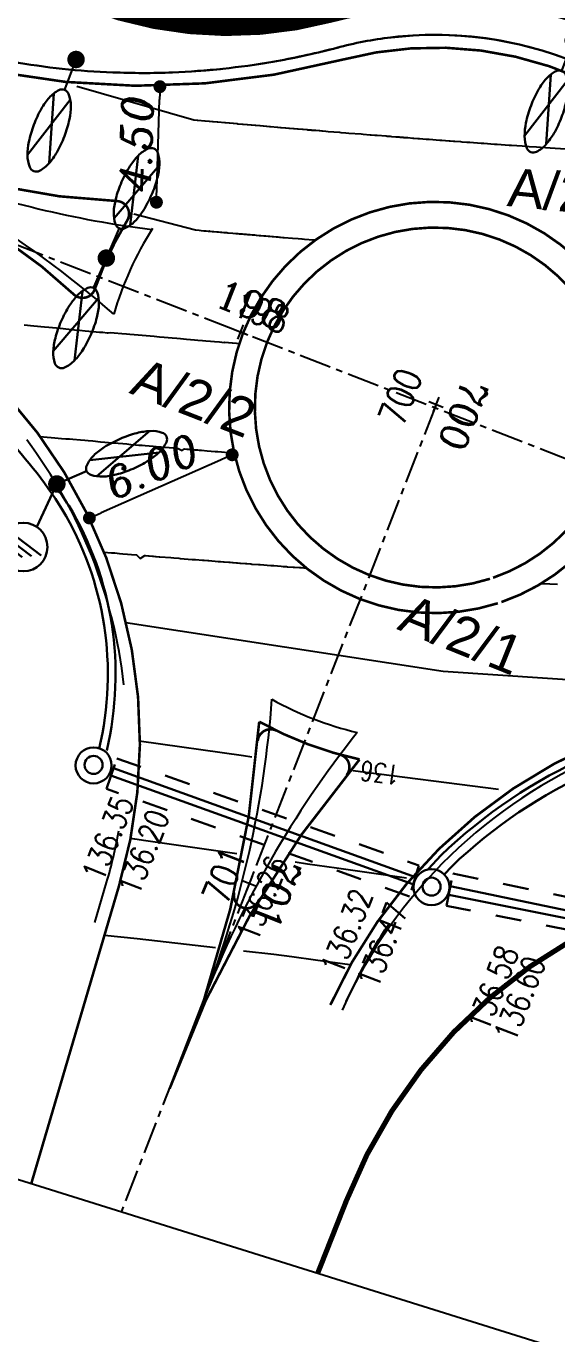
# Model space of a CAD drawing. Header units: millimetres. Extents: x 229784 to 231786, y 726884 to 727329.
# Drawn here: x 231040.7 to 231061.4, y 727050.7 to 727101.5 of the extents above; entities that cross this region are included whole.
import ezdxf
from ezdxf.enums import TextEntityAlignment as Align

# ---------------------------------------------------------------- set-up
doc = ezdxf.new("R2010")
doc.units = ezdxf.units.MM
for name, pattern in [('2480-axa-500-15.11.16$0$CENTER', [2, 1.25, -0.25, 0.25, -0.25]), ('2480-GEOMET-12.8.14$0$DASHEDX2', [1.5, 1, -0.5]), ('DESPLANW500-12.8.14$0$CENTER', [2, 1.25, -0.25, 0.25, -0.25]), ('JIS_02_1.0', [2, 1, -1])]:
    doc.linetypes.add(name, pattern=pattern)
for name, color, linetype in [('2480-axa-500-15.11.16$0$IDAN_AXIS', 7, 'Continuous'), ('2480-axa-500-15.11.16$0$IDAN_PTNUM', 7, 'Continuous'), ('2480-GEOMET-12.8.14$0$0-frame', 7, 'Continuous'), ('2480-GEOMET-12.8.14$0$1maake', 8, '2480-GEOMET-12.8.14$0$FENCELINE1'), ('2480-gova-15.11.16$0$D-CONT-PRINCIPAL', 254, 'Continuous'), ('2480-gova-15.11.16$0$D-CONT-SECONDARY', 254, 'Continuous'), ('2480-gova-15.11.16$0$SEC-ELEV', 254, 'Continuous'), ('2480-gova-15.11.16$0$SEC-NAME', 8, 'Continuous'), ('2480-PLAN-12.8.14$0$plan_makif1 v1$0$pcell', 8, 'Continuous'), ('DESPLANW500-12.8.14$0$IDAN_AXIS', 8, 'DESPLANW500-12.8.14$0$CENTER'), ('M1200', 2, 'Continuous')]:
    doc.layers.add(name, color=color, linetype=linetype)
for name, color, linetype, true_color in [('2480-axa-500-15.11.16$0$IDAN_POINTS', 7, 'Continuous', 0xa8a8a8), ('2480-axa-500-15.11.16$0$IDAN_PTELEV', 7, 'Continuous', 0xa8a8a8), ('2480-DIKUR-9.1.17$0$YKIR', 7, 'Continuous', 0x878787), ('2480-GEOMET-12.8.14$0$ZEVA', 7, 'Continuous', 0x919191), ('2480B-TABA_500-9.1.17$0$pcell', 7, 'Continuous', 0x527dff)]:
    doc.layers.add(name, color=color, linetype=linetype, true_color=true_color)
for name, color, linetype, lineweight in [('2480-GEOMET-12.8.14$0$EVENSOFA_15', 13, 'Continuous', 30), ('2480-GEOMET-12.8.14$0$Midraha', 13, 'Continuous', 30), ('2480-GEOMET-12.8.14$0$TICH', 13, 'Continuous', 30), ('TEURA', 1, 'Continuous', 30), ('TEURA-10-500', 1, 'Continuous', 30), ('TEURA-500', 1, 'Continuous', 30), ('TEURA-PIRUK', 190, 'Continuous', 30), ('TXT-TEURA-500', 12, 'Continuous', 35)]:
    doc.layers.add(name, color=color, linetype=linetype, lineweight=lineweight)
doc.styles.add('2480-axa-500-15.11.16$0$Standard', font='romanc9.shx')
doc.styles.add('2480-GEOMET-12.8.14$0$ITALIC', font='italic.shx')
doc.styles.add('2480-gova-15.11.16$0$secname', font='romans.shx', dxfattribs={"width": 0.8})
doc.styles.get("Standard").update_dxf_attribs({"font": 'arial.ttf'})
doc.linetypes.add('2480-GEOMET-12.8.14$0$FENCELINE1', pattern='A,0.25,-0.1,[133,ltypeshp.shx,S=0.1,R=0,X=-0.1,Y=0],-0.1,1', length=1.45)
doc.linetypes.add('SLE_LINE', pattern='A,1,-0.5,["/",Standard,S=0.1,R=0,X=-0.1,Y=-0.05],-0.3', length=1.8)
doc.linetypes.add('V_LINE', pattern='A,1,-0.3,["V",Standard,S=0.1,R=0,X=-0.1,Y=-0.05],-0.2', length=1.5)
doc.dimstyles.new('2480-GEOMET-12.8.14$0$DIM500', dxfattribs={"dimtxt": 1.2, "dimasz": 0.5, "dimexe": 0.18, "dimexo": 0.0625, "dimgap": 0.25, "dimtad": 1, "dimzin": 0, "dimdsep": 46, "dimtxsty": '2480-GEOMET-12.8.14$0$ITALIC', "dimblk": '2480-GEOMET-12.8.14$0$_Dot', "dimcen": 0.09, "dimse1": 1, "dimse2": 1, "dimclrd": 256, "dimclrt": 256, "dimadec": 0, "dimazin": 0, "dimtfac": 1, "dimtmove": 1, "dimatfit": 3, "dimldrblk": '2480-GEOMET-12.8.14$0$_Dot', "dimfxl": 1, "dimtolj": 1, "dimtzin": 0, "dimarcsym": 0})

# ---------------------------------------------------------------- blocks, each defined once
blk = doc.blocks.new('pe-2')
for p, q in [((-0.2663664813626383, 2.612866908311844), (0.2002428060368402, 1.088034683198202)), ((0.2663664814281219, 2.612866908311844), (-0.2002428059713566, 1.088034683198202)), ((-0.2663664813626383, -2.259358229930513), (0.2002428060368402, -0.7345260048168711)), ((0.2663664814281219, -2.259358229930513), (-0.2002428059713566, -0.7345260048168711))]:
    blk.add_line(p, q)
for points in [[(3.274180926382542e-11, 0.9197248866548762, 0.2117595064418249), (0.1182286987786938, 0.9721477386192419, 0.09455421729680624), (0.2638318446552148, 1.210948135296348, 0.05124279213204638), (0.3417372697404062, 1.507864784274716, 0.03856946082473863), (0.3731145729398122, 1.914023251796607, 0.03856946085214061), (0.3417372697040264, 2.320181719318498, 0.05124279214183172), (0.2638318446661287, 2.617098368296865, 0.09455421724215093), (0.1182286987968837, 2.855898764973972, 0.2117595062268801), (3.274180926382542e-11, 2.90832161688013, 0.2117595063221871), (-0.1182286986768304, 2.855898764973972, 0.09455421733179012), (-0.263831844615197, 2.617098368296865, 0.05124279214410905), (-0.3417372697003884, 2.320181719202083, 0.03856946082749416), (-0.3731145728597767, 1.914023251796607, 0.03856946084387401), (-0.3417372696712846, 1.507864784100093, 0.05124279210564371), (-0.263831844615197, 1.210948135296348, 0.09455421731429862), (-0.1182286986950203, 0.9721477386192419, 0.211759506382006)], [(3.274180926382542e-11, -0.5662162082735449, -0.2117595064418249), (0.1182286987786938, -0.6186390602379106, -0.09455421729680624), (0.2638318446552148, -0.8574394569150172, -0.05124279213204638), (0.3417372697404062, -1.154356105893385, -0.03856946082473863), (0.3731145729398122, -1.560514573415276, -0.03856946085214061), (0.3417372697040264, -1.966673040937167, -0.05124279214183172), (0.2638318446661287, -2.263589689915534, -0.09455421724215093), (0.1182286987968837, -2.502390086592641, -0.2117595062268801), (3.274180926382542e-11, -2.554812938498799, -0.2117595063221871), (-0.1182286986768304, -2.502390086592641, -0.09455421733179012), (-0.263831844615197, -2.263589689915534, -0.05124279214410905), (-0.3417372697003884, -1.966673040820751, -0.03856946082749416), (-0.3731145728597767, -1.560514573415276, -0.03856946084387401), (-0.3417372696712846, -1.154356105718762, -0.05124279210564371), (-0.263831844615197, -0.8574394569150172, -0.09455421731429862), (-0.1182286986950203, -0.6186390602379106, -0.211759506382006)]]:
    blk.add_lwpolyline(points, format="xyb", close=True)
at = {"const_width": 0.05}
for points in [[(2.546585164964199e-11, 0.9267543391906656), (2.546585164964199e-11, 0.1767543391906656)], [(2.546585164964199e-11, -0.5732456608093344), (2.546585164964199e-11, 0.1767543391906656)]]:
    blk.add_lwpolyline(points, dxfattribs=at)
at = {"const_width": 0.2}
blk.add_lwpolyline([(-0.09999999997452846, 0.1767543391906656, 1), (0.1000000000254602, 0.1767543391906656, 1)], format="xyb", close=True, dxfattribs=at)
blk = doc.blocks.new('71')
for centre, radius in [((0, 10), 10), ((-0.1177270485286499, 10.23113100109634), 5)]:
    blk.add_circle(centre, radius)
blk = doc.blocks.new('pes3')
for p, q in [((-0.2663664813626383, 2.612866908311844), (0.2002428060368402, 1.088034683198202)), ((0.2663664814281219, 2.612866908311844), (-0.2002428059713566, 1.088034683198202))]:
    blk.add_line(p, q)
blk.add_lwpolyline([(3.274180926382542e-11, 0.9197248866548762, 0.2117595064418249), (0.1182286987786938, 0.9721477386192419, 0.09455421729680624), (0.2638318446552148, 1.210948135296348, 0.05124279213204638), (0.3417372697404062, 1.507864784274716, 0.03856946082473863), (0.3731145729398122, 1.914023251796607, 0.03856946085214061), (0.3417372697040264, 2.320181719318498, 0.05124279214183172), (0.2638318446661287, 2.617098368296865, 0.09455421724215093), (0.1182286987968837, 2.855898764973972, 0.2117595062268801), (3.274180926382542e-11, 2.90832161688013, 0.2117595063221871), (-0.1182286986768304, 2.855898764973972, 0.09455421733179012), (-0.263831844615197, 2.617098368296865, 0.05124279214410905), (-0.3417372697003884, 2.320181719202083, 0.03856946082749416), (-0.3731145728597767, 1.914023251796607, 0.03856946084387401), (-0.3417372696712846, 1.507864784100093, 0.05124279210564371), (-0.263831844615197, 1.210948135296348, 0.09455421731429862), (-0.1182286986950203, 0.9721477386192419, 0.211759506382006)], format="xyb", close=True)
at = {"const_width": 0.05}
blk.add_lwpolyline([(2.546585164964199e-11, 0.9267543391906656), (2.546585164964199e-11, 0.1767543391906656)], dxfattribs=at)
at = {"const_width": 0.2}
blk.add_lwpolyline([(-0.09999999997452846, 0.1767543391906656, 1), (0.1000000000254602, 0.1767543391906656, 1)], format="xyb", close=True, dxfattribs=at)
blk = doc.blocks.new('53')
for p, q in [((-14.54067666011849, 5.763867802988329), (15.45932333988151, 5.763867802988329)), ((-10.35449258187043, 0.7524673756603306), (9.645507418129569, 0.7524673756603306)), ((-5.354492581870431, -4.258933051667896), (4.645507418129569, -4.258933051667896))]:
    blk.add_line(p, q)
blk.add_circle((0.3544925818704314, 2.491928913209904), 18.85066435358067)
blk = doc.blocks.new('2480-GEOMET-12.8.14$0$_Dot')
at = {"color": 0, "linetype": 'ByBlock', "lineweight": -2}
blk.add_line((-0.5, 0), (-1, 0), dxfattribs=at)
at = {"color": 0, "linetype": 'ByBlock', "const_width": 0.5}
blk.add_lwpolyline([(-0.25, 0, 1), (0.25, 0, 1)], format="xyb", close=True, dxfattribs=at)
blk = doc.blocks.new('*D201')
at = {"layer": '2480-GEOMET-12.8.14$0$0-frame', "lineweight": -2, "transparency": 16777216}
blk.add_line((231048.2887465902, 727084.6453704404), (231043.6518641213, 727082.5913277933), dxfattribs=at)
at = {"layer": 'Defpoints', "color": 0, "transparency": 16777216}
for p in [(231048.9959054842, 727084.2835086557), (231043.194710094, 727082.3888180521), (231043.4447149606, 727081.8244465262)]:
    blk.add_point(p, dxfattribs=at)
at = {"layer": '2480-GEOMET-12.8.14$0$0-frame', "lineweight": -2, "transparency": 16777216, "xscale": 0.5, "yscale": 0.5, "zscale": 0.5}
for p, rotation in [((231048.7459006175, 727084.8478801816), 23.8923480084782), ((231043.194710094, 727082.3888180521), 203.8923480084782)]:
    blk.add_blockref('2480-GEOMET-12.8.14$0$_Dot', p, dxfattribs=dict(at, rotation=rotation))
at = {"layer": '2480-GEOMET-12.8.14$0$0-frame', "transparency": 16777216, "insert": (231045.6260387958, 727084.3955109634), "char_height": 1.2, "attachment_point": 5, "rotation": 23.892348008478198, "style": '2480-GEOMET-12.8.14$0$ITALIC'}
blk.add_mtext('\\A1;6.00', dxfattribs=at)
blk = doc.blocks.new('*D205')
at = {"layer": '2480-GEOMET-12.8.14$0$0-frame', "lineweight": -2, "transparency": 16777216}
blk.add_line((231045.8159680485, 727095.1738599412), (231045.9204687096, 727098.6696019644), dxfattribs=at)
at = {"layer": 'Defpoints', "color": 0, "transparency": 16777216}
for p in [(231044.3885175764, 727099.2156210094), (231045.9354088852, 727099.1693787057), (231044.254136564, 727094.7203255035)]:
    blk.add_point(p, dxfattribs=at)
at = {"layer": '2480-GEOMET-12.8.14$0$0-frame', "lineweight": -2, "transparency": 16777216, "xscale": 0.5, "yscale": 0.5, "zscale": 0.5}
for p, rotation in [((231045.9354088852, 727099.1693787057), 88.2877271188619), ((231045.8010278728, 727094.6740831998), 268.2877271188619)]:
    blk.add_blockref('2480-GEOMET-12.8.14$0$_Dot', p, dxfattribs=dict(at, rotation=rotation))
at = {"layer": '2480-GEOMET-12.8.14$0$0-frame', "transparency": 16777216, "insert": (231045.0185979189, 727096.9471292513), "char_height": 1.2, "attachment_point": 5, "rotation": 88.2877271188619, "style": '2480-GEOMET-12.8.14$0$ITALIC'}
blk.add_mtext('\\A1;4.50', dxfattribs=at)
blk = doc.blocks.new('2480-axa-500-15.11.16$0$IDAN_POINT')
at = {"layer": '2480-axa-500-15.11.16$0$IDAN_POINTS', "color": 0, "linetype": 'ByBlock'}
for p, q in [((-0.5, 0), (0.5, 0)), ((0, -0.5), (0, 0.5))]:
    blk.add_line(p, q, dxfattribs=at)
at = {"layer": '2480-axa-500-15.11.16$0$IDAN_PTELEV', "style": '2480-axa-500-15.11.16$0$Standard'}
blk.add_attdef('IDAN_PTELEV', text='', height=1.8, dxfattribs=at).set_placement((0, -1), align=Align.TOP_CENTER)
at = {"layer": '2480-axa-500-15.11.16$0$IDAN_PTNUM', "style": '2480-axa-500-15.11.16$0$Standard'}
blk.add_attdef('IDAN_PTNUM', text='', height=1.8, dxfattribs=at).set_placement((0, 1), align=Align.CENTER)

msp = doc.modelspace()

# ---------------------------------------------------------------- linework, layer by layer
at = {"layer": '2480-axa-500-15.11.16$0$IDAN_AXIS', "linetype": '2480-axa-500-15.11.16$0$CENTER'}
for points in [[(229872.0680052556, 726960.3870601023, -0.07147719878368394), (229947.042, 727060.962), (229947.732, 727061.655, -0.298102820105516), (230708.48, 727222.267), (231119.383, 727062.249, 0.1113742151746733), (231641.537, 726983.585), (231643.691, 726983.741, -0.08419839352679226), (231668.658, 726981.345), (231692.584, 726974.885)], [(231056.672, 727086.808), (231044.4268624906, 727055.3903370851, -0.007555595694554995)]]:
    msp.add_lwpolyline(points, format="xyb", dxfattribs=at)
at = {"layer": '2480-DIKUR-9.1.17$0$YKIR', "color": 252, "true_color": 0x8c8c8c, "const_width": 1}
msp.add_lwpolyline([(230851.5305770107, 727177.2914959539), (231043.1737744655, 727102.6589871133, 0.1595016403805322), (231052.4922172645, 727102.1457058683, -0.02758152187091366), (231054.2186309438, 727102.506758077, 2.353799977618268)], format="xyb", dxfattribs=at)
at = {"layer": '2480-GEOMET-12.8.14$0$1maake', "ltscale": 1.5, "flags": 128}
for points in [[(231034.5798343373, 727101.713119151, 0.1593407998919686), (231052.8884227553, 727100.6989472682, 0.1593407998919686)], [(231068.8537179833, 727094.4815759023, 0.3269835454064919), (231052.8884227554, 727100.6989472682, 0.3269835454064919)], [(231043.4046960936, 727066.6548320063), (231043.8642106111, 727068.2151181671, 0.0264059117065054), (231044.3406709352, 727070.2174367483)], [(231053.1711943746, 727063.5846478197), (231053.6272225528, 727064.5036140498, -0.03135928562720941), (231054.8484716013, 727066.6201762104)]]:
    msp.add_lwpolyline(points, format="xyb", dxfattribs=at)
at = {"layer": '2480-GEOMET-12.8.14$0$1maake', "ltscale": 1.5}
for centre, start, end in [((231025.1585538661, 727073.7240568798), 6.417919450297688, 36.87097268646692), ((231070.804280265, 727055.2502005649), 70.49273506613005, 155.8093591567425)]:
    msp.add_arc(centre, 19.5, start, end, dxfattribs=at)
at = {"layer": '2480-GEOMET-12.8.14$0$EVENSOFA_15', "color": 251, "true_color": 0x696969, "const_width": 0.1}
for points in [[(230811.1752361126, 727184.4210524906), (231019.719026434, 727103.207760032, -0.005915302124604675), (231021.9134697395, 727102.3231388241), (231035.5729810947, 727096.6279659509, 0.08959632437531292), (231044.254136564, 727094.7203255035, 0.08959632437531292)], [(230810.7309972927, 727182.4477478255), (231018.2952201232, 727101.6159287305, 0.006878283538239214), (231020.8723573487, 727100.6529266423), (231035.5910903769, 727095.3825414394, -0.103710907060342), (231042.5868247395, 727091.0882999201, -0.103710907060342)], [(231034.3983920699, 727101.2472020944, 0.159340799891904), (231053.0172955459, 727100.2158408577)], [(231068.4320633521, 727094.2128616079, 0.3269835454066669), (231053.0172955459, 727100.2158408577, 220.9550871483732)], [(231044.662599965, 727093.9609609034, 0.5723610609522328), (231044.254136564, 727094.7203255036)], [(231044.662599965, 727093.9609609034, 0.05292613804392115), (231043.4025318868, 727091.2874409634, 220.9550871483732)], [(231044.3438428353, 727068.0738633282, 0.3895465629247282), (231032.4161392192, 727092.3607801659)], [(231042.5868247395, 727091.0882999201, 0.5441385883933925), (231043.4025318868, 727091.2874409634)], [(231077.4828078786, 727074.1021837209, 0.3904700456804853), (231052.560538982, 727063.4456812706)]]:
    msp.add_lwpolyline(points, format="xyb", dxfattribs=at)
at = {"layer": '2480-GEOMET-12.8.14$0$Midraha'}
for points in [[(230918.299875333, 727151.2886800646), (230985.0146080283, 727125.3079497862), (231043.1737744655, 727102.6589871134, 0.1594998478143423), (231052.4922172647, 727102.1457058684, -0.2979724115152556), (231069.1298085299, 727096.6712514709, -0.02675012478626365), (231070.1240002337, 727095.279000029, 0.159495977194286), (231077.335380493, 727089.3554190872), (231107.7164301358, 727077.5600293342), (231138.1110000462, 727065.8039999068, 0.01559171528002602), (231208.3689409241, 727041.9975896206, 0.01634339475826016), (231283.4960097685, 727021.7849975709, 0.01366550693817666), (231347.1550630087, 727008.6927478992, 0.01369144221455416), (231411.5766391047, 726999.07904426, 0.01368054716934852), (231476.4000000489, 726993.005999568, 0.00644997880318474), (231528.4755102747, 726990.7054324694), (231568.6210379113, 726990.5120668673), (231568.6212702724, 726990.5120657483), (231572.533803548, 726990.5409808708), (231592.0650084817, 726990.9900657395), (231600.8577717159, 726991.315084476), (231605.7399456396, 726991.4955508389), (231625.2471784519, 726992.5114601958, 0.003407457618247843), (231647.4780060825, 726993.9500966787, 0.003407457618247843)], [(231119.7000332172, 727051.4018256809), (231103.6558228632, 727057.6461669531), (231087.5519001141, 727063.913748046), (231078.9588998316, 727067.2596691864, 0.1980279076912148), (231063.7196983404, 727066.8607525991, 0.1980280860761445), (231053.1880108449, 727055.8391219517), (231052.0666878386, 727053.0007103427)]]:
    msp.add_lwpolyline(points, format="xyb", dxfattribs=at)
at = {"layer": '2480-GEOMET-12.8.14$0$TICH', "color": 251, "linetype": '2480-GEOMET-12.8.14$0$DASHEDX2', "true_color": 0x696969, "const_width": 0.1}
for points in [[(231059.2118843202, 727079.1184039885, 220.9550871582987), (231059.0744192784, 727079.0728296646, 220.9550871582987)], [(231058.8886154908, 727080.0647111606, 220.9550871802825), (231058.7683335792, 727080.0248336272)], [(231061.1514972981, 727073.4405609565, 1.13896505242596e-05), (231061.1521008676, 727073.4407671577, 220.9550871483732)]]:
    msp.add_lwpolyline(points, format="xyb", dxfattribs=at)
at = {"layer": '2480-GEOMET-12.8.14$0$TICH', "color": 251, "true_color": 0x696969, "const_width": 0.1}
for points in [[(231046.3118058658, 727060.1870221694, 0.08643733532286352), (231049.7973544769, 727074.467026908, 0.0663127677981383)], [(231050.458629061, 727074.1203761478, 0.5277379336221413), (231049.7401633989, 727073.7137494808)], [(231049.7973544769, 727074.467026908, 0.07484532294075764), (231053.6980327798, 727072.9984060228, 220.9550871483732)], [(231053.190624049, 727072.3864714167, 0.5419952539988677), (231052.9345241407, 727073.1842335591)], [(231053.6980327798, 727072.9984060228, 0.08967043682022752), (231046.3118058655, 727060.1870221687)], [(231048.823475078, 727067.8195133522, 0.8542567283998259), (231049.7404229293, 727067.4523652056)]]:
    msp.add_lwpolyline(points, format="xyb", dxfattribs=at)
msp.add_lwpolyline([(231040.9305337637, 727056.4839380834), (231044.3438428353, 727068.0738633283)], dxfattribs=at)
at = {"layer": '2480-GEOMET-12.8.14$0$ZEVA'}
for centre, radius, start, end in [((231017.7793163123, 727060.2321824832), 40, 48.77145218038151, 68.72353708789488), ((231050.6038775375, 727133.3014910754), 40, 249.9721799509828, 262.8469303864359), ((231056.6257336833, 727086.6888613646), 13, 147.6056031609922, 163.8004516676011), ((231010.3947319123, 727078.2216023481), 40, 338.706322615426, 355.8644529604634), ((231056.6257336833, 727086.6888613646), 13, 240.8354534728881, 256.5651172707232), ((231084.9332364606, 727049.1697290917), 40, 141.5481922708056, 158.706322615316)]:
    msp.add_arc(centre, radius, start, end, dxfattribs=at)
at = {"layer": '2480-gova-15.11.16$0$D-CONT-PRINCIPAL'}
for points in [[(231044.9162144359, 727094.228254075), (231047.325, 727093.595), (231047.326, 727093.595), (231047.458, 727093.584), (231047.458, 727093.584), (231047.534, 727093.577), (231047.534, 727093.577), (231047.648, 727093.567), (231047.648, 727093.567), (231047.716, 727093.561), (231047.715, 727093.561), (231047.814, 727093.552), (231047.814, 727093.552), (231047.871, 727093.547), (231047.87, 727093.547), (231047.968, 727093.5390000001), (231047.968, 727093.5390000001), (231048.026, 727093.5340000001), (231048.026, 727093.5340000001), (231048.143, 727093.5240000001), (231048.143, 727093.5240000001), (231048.21, 727093.5179999999), (231048.211, 727093.5179999999), (231048.292, 727093.5109999999), (231048.292, 727093.5109999999), (231048.341, 727093.507), (231048.341, 727093.507), (231048.419, 727093.5), (231048.419, 727093.5), (231048.465, 727093.4959999999), (231048.465, 727093.4959999999), (231048.537, 727093.49), (231048.537, 727093.49), (231048.581, 727093.4859999999), (231048.581, 727093.4859999999), (231048.772, 727093.47), (231048.772, 727093.47), (231048.889, 727093.46), (231048.89, 727093.46), (231048.97, 727093.453), (231048.97, 727093.453), (231049.015, 727093.45), (231049.015, 727093.45), (231049.131, 727093.439), (231049.131, 727093.439), (231049.202, 727093.433), (231049.202, 727093.433), (231049.285, 727093.426), (231049.285, 727093.426), (231049.336, 727093.422), (231049.336, 727093.422), (231049.446, 727093.413), (231049.446, 727093.413), (231049.517, 727093.407), (231049.517, 727093.407), (231049.613, 727093.3990000001), (231049.612, 727093.3990000001), (231049.673, 727093.3940000001), (231049.673, 727093.3940000001), (231049.791, 727093.3840000001), (231049.791, 727093.3840000001), (231049.865, 727093.378), (231049.865, 727093.378), (231049.981, 727093.368), (231049.981, 727093.368), (231050.052, 727093.3620000001), (231050.053, 727093.3620000001), (231050.148, 727093.354), (231050.148, 727093.354), (231050.21, 727093.349), (231050.21, 727093.349), (231050.3, 727093.3409999999), (231050.3, 727093.3409999999), (231050.358, 727093.337), (231050.358, 727093.337), (231050.456, 727093.329), (231050.456, 727093.329), (231050.52, 727093.323), (231050.52, 727093.323), (231050.583, 727093.318), (231050.583, 727093.318), (231050.624, 727093.315), (231050.624, 727093.315), (231050.713, 727093.307), (231050.713, 727093.307), (231050.771, 727093.303), (231050.771, 727093.303), (231051.095, 727093.276), (231051.095, 727093.276), (231051.308, 727093.2590000001), (231051.308, 727093.2590000001), (231051.457, 727093.247), (231051.456, 727093.247), (231051.554, 727093.2390000001), (231051.554, 727093.2390000001), (231051.911, 727093.21), (231051.911, 727093.21), (231051.9836335437, 727093.2042973664)], [(231045.13, 727073.715), (231049.179, 727073.1490000001), (231049.179, 727073.1490000001), (231049.5052689319, 727073.103341374)]]:
    msp.add_lwpolyline(points, dxfattribs=at)
at = {"layer": '2480-gova-15.11.16$0$D-CONT-PRINCIPAL', "flags": 128}
msp.add_lwpolyline([(231053.4406909871, 727072.5688139346), (231059.1028450212, 727071.841599183)], dxfattribs=at)
at = {"layer": '2480-gova-15.11.16$0$D-CONT-SECONDARY', "flags": 128}
for points in [[(231042.7063115627, 727099.1832017845), (231047.256, 727097.8809999999), (231047.268, 727097.88), (231047.382, 727097.8690000001), (231047.411, 727097.8659999999), (231047.682, 727097.8420000001), (231047.699, 727097.84), (231047.852, 727097.827), (231047.866, 727097.8259999999), (231047.983, 727097.815), (231048, 727097.814), (231048.158, 727097.8), (231048.192, 727097.797), (231048.466, 727097.7729999999), (231048.484, 727097.771), (231048.625, 727097.7590000001), (231048.642, 727097.757), (231048.778, 727097.745), (231048.795, 727097.743), (231048.936, 727097.7309999999), (231048.961, 727097.729), (231049.146, 727097.713), (231049.167, 727097.7109999999), (231049.325, 727097.697), (231049.344, 727097.695), (231049.482, 727097.684), (231049.501, 727097.682), (231049.638, 727097.67), (231049.661, 727097.668), (231049.821, 727097.6540000001), (231049.839, 727097.6529999999), (231049.953, 727097.6429999999), (231049.969, 727097.641), (231050.075, 727097.632), (231050.09, 727097.6309999999), (231050.191, 727097.622), (231050.233, 727097.6190000001), (231050.502, 727097.5959999999), (231050.52, 727097.594), (231050.627, 727097.5859999999), (231050.653, 727097.583), (231050.814, 727097.569), (231050.833, 727097.567), (231050.946, 727097.558), (231050.974, 727097.556), (231051.127, 727097.543), (231051.151, 727097.541), (231051.283, 727097.53), (231051.315, 727097.5279999999), (231051.475, 727097.5140000001), (231051.507, 727097.5109999999), (231051.665, 727097.498), (231051.69, 727097.4959999999), (231051.82, 727097.4859999999), (231051.846, 727097.483), (231051.969, 727097.474), (231051.998, 727097.4709999999), (231052.131, 727097.46), (231052.149, 727097.458), (231052.235, 727097.4509999999), (231052.262, 727097.449), (231052.381, 727097.439), (231052.478, 727097.431), (231052.92, 727097.395), (231052.967, 727097.392), (231053.166, 727097.3759999999), (231053.282, 727097.3659999999), (231053.764, 727097.328), (231053.835, 727097.322), (231054.107, 727097.3), (231054.146, 727097.298), (231054.287, 727097.286), (231054.382, 727097.2790000001), (231054.734, 727097.2509999999), (231054.767, 727097.2490000001), (231054.883, 727097.24), (231054.933, 727097.2359999999), (231055.11, 727097.2220000001), (231055.138, 727097.22), (231055.239, 727097.213), (231055.272, 727097.21), (231055.394, 727097.2009999999), (231055.422, 727097.198), (231055.52, 727097.191), (231055.573, 727097.187), (231055.765, 727097.172), (231055.807, 727097.1690000001), (231055.957, 727097.157), (231056.029, 727097.152), (231056.282, 727097.132), (231056.398, 727097.1240000001), (231056.815, 727097.093), (231056.894, 727097.0859999999), (231057.179, 727097.066), (231057.215, 727097.063), (231057.345, 727097.054), (231057.403, 727097.0490000001), (231057.618, 727097.0329999999), (231057.67, 727097.0290000001), (231057.867, 727097.015), (231057.984, 727097.0059999999), (231058.425, 727096.974), (231058.527, 727096.9670000001), (231058.939, 727096.937), (231059.048, 727096.929), (231059.511, 727096.897), (231059.604, 727096.89), (231060.021, 727096.8609999999), (231060.297, 727096.8420000001), (231060.574, 727096.823), (231060.737, 727096.812), (231061.108, 727096.787), (231061.698, 727096.747)], [(231044.608, 727078.3259999999), (231056.9419839129, 727076.4262264217), (231072.7819534589, 727075.3620469295)]]:
    msp.add_lwpolyline(points, dxfattribs=at)
at = {"layer": '2480-gova-15.11.16$0$D-CONT-SECONDARY'}
for points in [[(231040.652, 727089.9040000001), (231041.034, 727089.8670000001), (231041.455, 727089.8259999999), (231041.618, 727089.81), (231041.757, 727089.797), (231041.91, 727089.782), (231042.057, 727089.7690000001), (231042.614, 727089.7159999999), (231042.804, 727089.698), (231043.024, 727089.677), (231043.457, 727089.637), (231043.589, 727089.625), (231043.716, 727089.613), (231043.89, 727089.598), (231043.925, 727089.598), (231044.034, 727089.608), (231044.161, 727089.5970000001), (231044.46, 727089.57), (231044.631, 727089.554), (231044.761, 727089.543), (231044.937, 727089.527), (231045.243, 727089.4990000001), (231045.403, 727089.4859999999), (231045.556, 727089.4720000001), (231045.714, 727089.458), (231045.924, 727089.44), (231046.103, 727089.4240000001), (231046.26, 727089.41), (231046.417, 727089.397), (231046.599, 727089.3809999999), (231046.73, 727089.37), (231046.853, 727089.359), (231046.969, 727089.349), (231047.28, 727089.322), (231047.405, 727089.312), (231047.592, 727089.296), (231047.724, 727089.285), (231047.905, 727089.27), (231048.062, 727089.257), (231048.253, 727089.24), (231048.44, 727089.2159999999), (231048.451, 727089.224), (231048.598, 727089.212), (231048.605, 727089.2109999999), (231048.746, 727089.199), (231048.755, 727089.199), (231048.91, 727089.186), (231048.913, 727089.185), (231049.014, 727089.178), (231049.019, 727089.177), (231049.0224049332, 727089.1767102185)], [(231041.286, 727085.556), (231041.416, 727085.5440000001), (231041.849, 727085.5040000001), (231041.981, 727085.4909999999), (231042.108, 727085.479), (231042.28, 727085.463), (231042.4, 727085.465), (231042.421, 727085.4670000001), (231042.549, 727085.4559999999), (231042.846, 727085.429), (231043.017, 727085.413), (231043.149, 727085.402), (231043.323, 727085.3859999999), (231043.631, 727085.359), (231043.791, 727085.345), (231043.943, 727085.33), (231044.101, 727085.317), (231044.31, 727085.298), (231044.49, 727085.2829999999), (231044.646, 727085.2690000001), (231044.803, 727085.255), (231044.986, 727085.2390000001), (231045.118, 727085.228), (231045.241, 727085.218), (231045.356, 727085.208), (231045.667, 727085.181), (231045.792, 727085.171), (231045.978, 727085.155), (231046.112, 727085.1429999999), (231046.292, 727085.128), (231046.448, 727085.115), (231046.64, 727085.099), (231046.802, 727085.012), (231046.897, 727085.078), (231046.987, 727085.07), (231047.05, 727085.065), (231047.134, 727085.058), (231047.203, 727085.052), (231047.296, 727085.0440000001), (231047.34, 727085.041), (231047.4, 727085.036), (231047.462, 727085.031), (231047.548, 727085.0240000001), (231047.773, 727085.0059999999), (231048.085, 727084.98), (231048.185, 727084.9720000001), (231048.329, 727084.96), (231048.574, 727084.941), (231048.8236001567, 727084.920610128)], [(231043.753, 727081.065), (231044.053, 727081.04), (231044.18, 727081.0290000001), (231044.367, 727081.0129999999), (231044.499, 727081.0009999999), (231044.68, 727080.9870000001), (231044.836, 727080.974), (231045.028, 727080.958), (231045.166, 727080.808), (231045.343, 727080.931), (231045.373, 727080.929), (231045.493, 727080.9190000001), (231045.521, 727080.916), (231045.651, 727080.906), (231045.683, 727080.9029999999), (231045.767, 727080.896), (231045.787, 727080.895), (231045.906, 727080.885), (231045.934, 727080.882), (231046.365, 727080.8470000001), (231046.471, 727080.839), (231046.668, 727080.823), (231046.717, 727080.818), (231047.196, 727080.781), (231047.316, 727080.771), (231047.592, 727080.7490000001), (231047.661, 727080.743), (231047.803, 727080.7320000001), (231047.84, 727080.73), (231048.195, 727080.7009999999), (231048.287, 727080.694), (231048.405, 727080.685), (231048.435, 727080.683), (231048.616, 727080.668), (231048.662, 727080.665), (231048.764, 727080.657), (231048.79, 727080.655), (231048.915, 727080.646), (231048.947, 727080.6429999999), (231049.045, 727080.6359999999), (231049.072, 727080.6340000001), (231049.265, 727080.6190000001), (231049.316, 727080.615), (231049.469, 727080.603), (231049.51, 727080.6), (231049.767, 727080.5809999999), (231049.835, 727080.575), (231050.254, 727080.5440000001), (231050.367, 727080.536), (231050.653, 727080.5140000001), (231050.731, 727080.5079999999), (231050.861, 727080.4990000001), (231050.898, 727080.4959999999), (231051.111, 727080.48), (231051.171, 727080.4759999999), (231051.366, 727080.462), (231051.421, 727080.458), (231051.6271500536, 727080.4427296257)], [(231060.7740197492, 727079.8484138123), (231060.801, 727079.8470000001), (231061.39, 727079.813)], [(231044.795, 727069.934), (231044.943, 727069.915), (231044.957, 727069.912), (231045.383, 727069.85), (231048.9262520963, 727069.3366242731)], [(231051.1998724143, 727069.0077867842), (231051.669, 727068.94), (231052.799, 727068.7790000001), (231055.526, 727068.39)], [(231043.786, 727066.157), (231045.045, 727066.0279999999), (231048.0946748696, 727065.6833326034)], [(231049.1791507118, 727065.5567490889), (231050.36, 727065.417), (231051.069, 727065.328), (231051.983, 727065.208), (231053.324, 727065.022)]]:
    msp.add_lwpolyline(points, dxfattribs=at)
at = {"layer": '2480-PLAN-12.8.14$0$plan_makif1 v1$0$pcell', "const_width": 0.2}
for points in [[(230918.299875333, 727151.2886800646), (230985.0146080283, 727125.3079497862), (231043.1737744655, 727102.6589871134, 0.1594998478143423), (231052.4922172647, 727102.1457058684, -0.2979724115152556), (231069.1298085299, 727096.6712514709, -0.02675012478626365), (231070.1240002337, 727095.279000029, 0.159495977194286), (231077.335380493, 727089.3554190872), (231107.7164301358, 727077.5600293342), (231138.1110000462, 727065.8039999068, 0.01559171528002602), (231208.3689409241, 727041.9975896206, 0.01634339475826016), (231283.4960097685, 727021.7849975709, 0.01366550693817666), (231347.1550630087, 727008.6927478992, 0.01369144221455416), (231411.5766391047, 726999.07904426, 0.01368054716934852), (231476.4000000489, 726993.005999568, 0.00644997880318474), (231528.4755102747, 726990.7054324694)], [(231076.6287489974, 727115.9300386796), (231069.1298082714, 727096.6712517947, 0.2681886546540459), (231054.2186309438, 727102.5067580771), (231061.776711428, 727121.9052999052)], [(231119.7000332172, 727051.4018256809), (231103.6558228632, 727057.6461669531), (231087.5519001141, 727063.913748046), (231078.9588998316, 727067.2596691864, 0.1980279076912148), (231063.7196983404, 727066.8607525991, 0.1980280860761445), (231053.1880108449, 727055.8391219517), (231052.0666878386, 727053.0007103427)], [(231052.0666878385, 727053.0007103427), (231053.1880108467, 727055.8391219565, -0.1980280425189597), (231063.7196952795, 727066.8607512426, -0.1980279510565496), (231078.9588998225, 727067.2596691899), (231087.5519001141, 727063.913748046), (231080.0369455161, 727044.2520187565)]]:
    msp.add_lwpolyline(points, format="xyb", dxfattribs=at)
at = {"layer": '2480B-TABA_500-9.1.17$0$pcell'}
for points in [[(230918.299875333, 727151.2886800646), (230985.0146080283, 727125.3079497862), (231043.1737744655, 727102.6589871134, 0.1594998478143423), (231052.4922172647, 727102.1457058684, -0.2979724115152556), (231069.1298085299, 727096.6712514709, -0.02675012478626365), (231070.1240002337, 727095.279000029, 0.159495977194286), (231077.335380493, 727089.3554190872), (231107.7164301358, 727077.5600293342), (231138.1110000462, 727065.8039999068, 0.01559171528002602), (231208.3689409241, 727041.9975896206, 0.01634339475826016), (231283.4960097685, 727021.7849975709, 0.01366550693817666), (231347.1550630087, 727008.6927478992, 0.01369144221455416), (231411.5766391047, 726999.07904426, 0.01368054716934852), (231476.4000000489, 726993.005999568, 0.00644997880318474), (231528.4755102747, 726990.7054324694)], [(231076.6287489974, 727115.9300386796), (231069.1298082714, 727096.6712517947, 0.2681886546540459), (231054.2186309438, 727102.5067580771), (231061.776711428, 727121.9052999052)], [(231119.7000332172, 727051.4018256809), (231103.6558228632, 727057.6461669531), (231087.5519001141, 727063.913748046), (231078.9588998316, 727067.2596691864, 0.1980279076912148), (231063.7196983404, 727066.8607525991, 0.1980280860761445), (231053.1880108449, 727055.8391219517), (231052.0666878386, 727053.0007103427)], [(231052.0666878385, 727053.0007103427), (231053.1880108467, 727055.8391219565, -0.1980280425189597), (231063.7196952795, 727066.8607512426, -0.1980279510565496), (231078.9588998225, 727067.2596691899), (231087.5519001141, 727063.913748046), (231080.0369455161, 727044.2520187565)]]:
    msp.add_lwpolyline(points, format="xyb", dxfattribs=at)
at = {"layer": 'DESPLANW500-12.8.14$0$IDAN_AXIS', "linetype": 'DESPLANW500-12.8.14$0$CENTER'}
msp.add_lwpolyline([(229872.0680052556, 726960.3870601023, -0.07147719878368394), (229947.042, 727060.962), (229947.732, 727061.655, -0.298102820105516), (230708.48, 727222.267), (231119.383, 727062.249, 0.1113742151746733), (231641.537, 726983.585), (231643.691, 726983.741, -0.08419839352679226), (231668.658, 726981.345), (231692.584, 726974.885)], format="xyb", dxfattribs=at)
at = {"layer": 'M1200'}
msp.add_lwpolyline([(230530.709381574, 727318.0667167427), (230655.465948122, 727279.4981450438), (230798.2767262691, 727236.6783929804), (231035.0438369337, 727132.6604510195), (231184.3279166444, 727072.600585905), (231340.2773010543, 727032.6354880533), (231489.9429964426, 727009.2273540733), (231589.0248165987, 727002.9005468714), (231688.9923654234, 727023.4540342786), (231773.5363538902, 727032.5889124781), (231759.2552774494, 726919.5447661139), (231746.6879268842, 726896.7075629762), (231609.5895683221, 726926.3959285829), (231480.4886246574, 726952.6587091355), (231217.7167741816, 727001.1877619834), (230936.4342964044, 727089.1688480014), (230677.4562218015, 727202.3237918306), (230572.223830218, 727234.3438543368), (230463.6876245376, 727236.6275700671)], dxfattribs=at)
at = {"layer": 'TEURA', "color": 6, "linetype": 'V_LINE', "ltscale": 5, "flags": 128}
for points in [[(231704.5958898765, 726992.7595510263, -0.03717979913442061), (231699.8925486336, 726992.9042037174, -0.04895875229959294), (231694.181031458, 726994.1289442296, -0.02692681299887717), (231690.7223516419, 726995.4753495832, 0.03015069787078078), (231688.7463314717, 726996.1546659041, 0.03091331386377905), (231686.6506849352, 726996.5992187426, 0.1015669124775307), (231680.1201127261, 726996.2162244677, 0.06759743608865242), (231676.138888531, 726994.584806708, -0.02609171813790224), (231671.868312274, 726992.0726431836, -0.02366829493799689), (231669.4557472561, 726991.0276783275, -0.04623753895543405), (231664.5120491277, 726989.6647729716, -0.04789576384536384), (231659.1447735538, 726989.2338797981, -0.01492667856791155), (231654.4591654108, 726989.595090331), (231651.0221827314, 726989.7945675974, 0.01011048343311162), (231647.8282068104, 726989.8692872477, 0.007400122623725132), (231645.489861354, 726989.8420896869, 0.0004924962029113489), (231639.0430868925, 726989.3760104665, 0.001460076240902055), (231633.9527011301, 726989.0285137283), (231631.6906337154, 726990.882304992), (231626.8898897186, 726990.6097439084), (231613.5277383618, 726989.8511109849), (231607.538721476, 726989.5715144072), (231597.8819444002, 726989.1938447455), (231593.9812529957, 726989.0412914876), (231581.2633404502, 726988.6935534667), (231567.9745305083, 726988.4803088884), (231559.4544705949, 726988.4192367799), (231553.4568048562, 726988.4116387186), (231547.9163439818, 726988.4239638279), (231543.2686606164, 726988.4629218242), (231543.0954708044, 726988.4643735427), (231532.7032078648, 726988.62057568), (231525.0189846562, 726988.7838156117), (231516.8781791091, 726989.0124263136), (231511.8145108294, 726989.1869822799), (231505.870004148, 726989.4213897791), (231499.8788231328, 726989.6833610632), (231490.1656872848, 726990.1644777076), (231480.4770849897, 726990.7391607461), (231467.2951921187, 726991.6240365928), (231457.1484679847, 726992.4293719212), (231443.8353402487, 726993.6180377114), (231434.1279982296, 726994.5494154094), (231410.3790393604, 726997.2097958219), (231398.3283439472, 726998.7459767131), (231392.8964666332, 726999.4771853841), (231386.6017026487, 727000.3580701193), (231370.1457051003, 727002.8231999293), (231350.8097006673, 727006.0230001241), (231331.7524878192, 727009.486852564), (231322.8825289845, 727011.2184276469), (231304.7767067476, 727014.9582849229), (231286.5059003551, 727019.0305208806), (231266.6489351862, 727023.8013429628), (231252.2776905484, 727027.4770773697), (231236.2275761416, 727031.7492026277), (231213.1778228886, 727038.3956951761), (231190.2445663716, 727045.5728641261), (231178.8633459919, 727049.293600573), (231159.5203124772, 727055.8681549666), (231141.860861859, 727062.2697622462), (231131.7936691565, 727066.0486549777), (231120.557475192, 727070.369016881), (231108.8143997358, 727074.9503625745), (231106.226838563, 727073.811597371), (231095.2379677984, 727078.0909977491), (231087.5933923619, 727081.0680278476), (231083.4294632354, 727082.6895884481, -0.02769875475965326), (231080.148502496, 727084.1452902019, -0.06015783812023866), (231074.2659284406, 727088.1693563157, -0.0509342531115159), (231069.8546398233, 727092.9988449208, 0.009410122371890562), (231067.9733013656, 727095.7155829314, 0.1136329580328329), (231062.9576216491, 727099.733290613, 0.1268979412720108), (231055.7786044034, 727101.1641185674), (231054.7874275216, 727101.0718744335, 0.03563837609615777), (231052.6853402021, 727100.6455817044, -0.01669644342583109), (231050.3216161179, 727100.135378338, -0.0324811791414608), (231046.4236179449, 727099.7242080724, -0.02246669216103227), (231044.1039195737, 727099.725884022, -0.03652713083721502), (231040.1937612672, 727100.1448734764, -0.04727113983847363), (231035.0161739271, 727101.5471457737), (231029.4682142582, 727103.7022240814), (231021.9730146288, 727106.6225980311), (231011.6336101962, 727110.6490764816), (231010.0804226001, 727111.2539349542), (231008.944278026, 727113.8426889624), (230992.4733323143, 727120.2569760003), (230979.3832760453, 727125.3546418975), (230969.3521020891, 727129.261086021), (230958.4321182047, 727133.5136597535), (230941.9676405768, 727139.9254279229), (230932.6543109991, 727143.556902577), (230927.787302342, 727145.4476828264), (230914.2637838771, 727150.718422273), (230904.9051503033, 727154.364392543), (230891.6484243532, 727159.5212605734), (230874.207968276, 727166.3131044618), (230870.4172340695, 727167.7893316142), (230854.2734215192, 727174.0819173618), (230841.8046615665, 727178.9319372327), (230835.1876091036, 727181.5088186869), (230829.2543801892, 727183.8193984183), (230823.6959370041, 727185.9840251919), (230821.1064997083, 727184.8461260354), (230810.1174795145, 727189.1255846056), (230800.198547019, 727192.9837978237), (230796.4807074573, 727194.4615641377, -0.01109728922328062), (230794.5772222292, 727195.4331518738, -0.03035302665402778), (230791.7061676136, 727197.2166826465, -0.04653739170278318), (230787.4908503618, 727200.820281665, -0.03870209870083395), (230784.6771416624, 727204.1963235595, 0.06704237180266578), (230781.7204911135, 727208.0027156691, 0.1297952543240175), (230775.6035397997, 727211.6252051913, 0.1135447986948493), (230769.0834041032, 727211.9794025936, 0.03976272189944601), (230766.6195490533, 727211.3485645697, -0.06412184725739165), (230760.5111432661, 727210.4418270448), (230759.560968221, 727210.4309597583, -0.04224153091057567), (230755.3798564985, 727210.875336546, -0.05310699969149425), (230749.9905768823, 727212.5407837526, 0.002432562106145369), (230741.1695238013, 727215.9760084933, -0.004076943223626484), (230736.7835543321, 727217.7006906783, 0.001119030736292368), (230722.5687883501, 727223.2204277363), (230721.4312333989, 727225.8090817488), (230711.7295589412, 727229.5836026625), (230705.0770479041, 727232.1160912216, 0.01148156550321417), (230695.8993909218, 727235.4829125213, -2.702453564980781e-06), (230688.5019453032, 727238.0365583509, 0.0002619992430194046), (230677.2573930495, 727241.9182511192, 0.003643449847290189), (230670.1617022935, 727244.3660588476), (230667.5840176871, 727243.0043524981), (230656.6835827669, 727246.3784763799), (230654.5857346785, 727246.9835196135), (230653.2330356484, 727249.4887817802), (230651.4709764738, 727250.0180936112, 0.007923647225845508), (230645.6335027718, 727251.7662552828, 0.00625900165898223), (230628.2667811668, 727256.4347048929, 0.006224904964921767), (230617.8062859741, 727258.9684160327, 0.000212556957358582), (230605.1015601735, 727261.8480882734), (230602.6302324262, 727260.3693101518), (230586.6296475842, 727263.8015765949), (230581.9881255952, 727264.55682817), (230580.3833229377, 727266.8937802168), (230570.482862353, 727268.6040198748, -0.002225791602424779), (230566.0940846564, 727269.3184626187), (230556.366038701, 727270.8000319574, 0.005207909978003035), (230547.0325040127, 727272.0717721867, 0.003820036556343442), (230539.1846061397, 727273.0706539935, 0.004325763546632735), (230526.3507657512, 727274.5004184355), (230524.1616794344, 727272.7087514359), (230520.223518066, 727273.0913374735, -0.02838898970567799), (230517.5541546657, 727273.504626634, -0.04867554190715608), (230512.144305426, 727275.1540972259, -0.05548787764822179), (230506.5059809929, 727278.2412400249, -0.02379165393975475), (230503.8324762739, 727280.3502190551, 0.0863338665579406), (230499.5302696493, 727283.3377500792, 0.07972433327995343), (230495.0985833624, 727284.5660287623, 0.09902843094864369), (230489.3352663701, 727284.0472895792, 0.08339994675096063), (230485.0357280011, 727281.9353006548, -0.007360583932750882), (230484.0461662015, 727281.2617585248, -0.007360583932750882)], [(231041.8368293312, 727083.6841485825, -0.01126336317849148), (231042.3906187415, 727082.8814321784, -0.1956907104870436), (231043.8663752688, 727073.3508554476)], [(231056.990781893, 727068.527685364), (231057.2807277152, 727068.8377942272, -0.1711962169711249), (231069.2349521784, 727074.2385647814)]]:
    msp.add_lwpolyline(points, format="xyb", dxfattribs=at)
at = {"layer": 'TEURA', "linetype": 'V_LINE', "ltscale": 5, "flags": 128}
for points in [[(231035.6049024846, 727088.5434130788), (231036.6317557755, 727088.143525187, -0.1207028307939728), (231042.1342998738, 727082.7255337499, -0.1956513104989205), (231043.5744730384, 727073.4200875782)], [(231056.378005263, 727068.7453621895), (231056.8524020831, 727069.2583402778, -0.1745878759699731), (231069.3736497021, 727074.8413879826, -0.1467963693557228)]]:
    msp.add_lwpolyline(points, format="xyb", dxfattribs=at)
at = {"layer": 'TEURA', "linetype": 'SLE_LINE', "ltscale": 5, "flags": 128}
msp.add_lwpolyline([(231041.9288718654, 727083.7127276242), (231041.1445021567, 727082.0402655816)], dxfattribs=at)
at = {"layer": 'TEURA', "color": 6, "linetype": 'V_LINE', "ltscale": 5, "flags": 128}
for points in [[(231044.1298611519, 727072.6529774542), (231055.8763678243, 727068.4223775723)], [(231067.9118004899, 727065.8414100074), (231057.2247385337, 727068.0711871696)]]:
    msp.add_lwpolyline(points, dxfattribs=at)
at = {"layer": 'TEURA', "linetype": 'V_LINE', "ltscale": 5, "flags": 128}
for points in [[(231044.0282058005, 727072.3707254577), (231055.7747124729, 727068.1401255757)], [(231067.9052777173, 727065.5743994605), (231057.1748072307, 727067.7306196518)]]:
    msp.add_lwpolyline(points, dxfattribs=at)
at = {"layer": 'TEURA-500', "linetype": 'JIS_02_1.0'}
for points in [[(231044.2552373713, 727073.0381383102), (231056.0036701075, 727068.8716178184), (231055.6362570838, 727067.6715147202), (231043.8649328598, 727071.8543527055)], [(231067.8207652781, 727065.1725831558), (231057.0820112999, 727067.3074916374), (231057.3231822443, 727068.5547110138), (231068.0370671651, 727066.3615104689)]]:
    msp.add_lwpolyline(points, close=True, dxfattribs=at)

# ---------------------------------------------------------------- block references
at = {"layer": '2480-axa-500-15.11.16$0$IDAN_AXIS', "linetype": '2480-axa-500-15.11.16$0$CENTER', "xscale": 0.6, "yscale": 0.6, "zscale": 0.6}
for p, rotation, values in [((231049.0796004194, 727089.6272605483), 338.7225634507403, {'IDAN_PTNUM': '198'}), ((231056.672, 727086.808), 248.7064866521296, {'IDAN_PTNUM': '700'}), ((231049.4090850364, 727068.1733530692), 248.7064866521296, {'IDAN_PTNUM': '701'})]:
    msp.add_blockref('2480-axa-500-15.11.16$0$IDAN_POINT', p, dxfattribs=dict(at, rotation=rotation)).add_auto_attribs(values)
at = {"layer": 'TEURA-10-500', "yscale": 1.700000000000001, "zscale": 1.700000000000001}
for p, xscale, rotation in [((231062.109070091, 727101.2478258349), -1.699999999999999, 159.2461730333643), ((231042.7820572058, 727100.5068869158), -1.699999999999999, 159.2461730333643), ((231041.6531632063, 727083.593252129), -1.699999999999998, 293.4289977364326)]:
    msp.add_blockref('pes3', p, dxfattribs=dict(at, xscale=xscale, rotation=rotation))
at = {"layer": 'TEURA-500', "ltscale": 0.5}
for name, p, xscale, yscale, zscale, rotation in [('53', (231040.5322220615, 727081.1726897573), 0.05000000000000002, 0.05000000000000002, 0.03999999998885665, 322.3543854391322), ('71', (231043.1133696222, 727072.1104897211), 0.07, 0.07, 0.07, 339.5045407075165), ('71', (231056.2523857515, 727067.3753544773), 0.07, 0.07, 0.07, 339.5045407075165)]:
    msp.add_blockref(name, p, dxfattribs=dict(at, xscale=xscale, yscale=yscale, zscale=zscale, rotation=rotation))
at = {"layer": 'TEURA-PIRUK', "xscale": 1.7, "yscale": 1.7, "zscale": 1.7, "rotation": 336.5608659200015}
msp.add_blockref('pe-2', (231043.7332130979, 727092.2242010521), dxfattribs=at)

# ---------------------------------------------------------------- texts
at = {"layer": '2480-gova-15.11.16$0$D-CONT-PRINCIPAL', "style": '2480-gova-15.11.16$0$secname', "width": 0.8}
msp.add_text('136', height=0.75, rotation=172.681, dxfattribs=at).set_placement((231054.4921663967, 727072.4764848514, 136), align=Align.MIDDLE)
at = {"layer": '2480-gova-15.11.16$0$SEC-ELEV', "style": '2480-gova-15.11.16$0$secname', "width": 0.8}
for s, p in [('136.35', (231043.911, 727069.93)), ('136.20', (231045.294, 727069.391)), ('136.26', (231049.907, 727067.593)), ('136.32', (231053.2, 727066.309)), ('136.47', (231054.584, 727065.77)), ('136.58', (231058.875, 727064.098)), ('136.60', (231059.923, 727063.689))]:
    msp.add_text(s, height=0.9, rotation=68.706, dxfattribs=at).set_placement(p, align=Align.MIDDLE)
at = {"layer": '2480-gova-15.11.16$0$SEC-NAME', "style": '2480-gova-15.11.16$0$secname', "width": 0.8}
for s, rotation, p in [('198', 338.722, (231049.89, 727090.406)), ('700 ', 68.706, (231055.3929488694, 727087.376268195)), ('701', 68.706, (231048.439, 727068.495))]:
    msp.add_text(s, height=1.05, rotation=rotation, dxfattribs=at).set_placement(p, align=Align.MIDDLE)
at = {"layer": 'TXT-TEURA-500'}
for s, height, rotation, p in [('A/2/4', 1.499999999999996, 354.3709948901522, (231059.4037474528, 727094.5295464894, -214.238116844983)), ('A/2/2', 1.499999999999996, 338.6612949316151, (231044.70652227, 727087.2592351993, -349.838116844983)), ('A/2/1', 1.499999999999997, 337.9812903467243, (231055.1140442132, 727078.0746801153, -214.238116844983))]:
    msp.add_text(s, height=height, rotation=rotation, dxfattribs=at).set_placement(p)

# ---------------------------------------------------------------- dimensions: what is measured, and where the dimension line sits
at = {"layer": '2480-GEOMET-12.8.14$0$0-frame'}
dim = msp.add_aligned_dim(p1=(231044.254136564, 727094.7203255035), p2=(231044.3885175764, 727099.2156210094), distance=-1.547582331241736, dimstyle='2480-GEOMET-12.8.14$0$DIM500', dxfattribs=at)
dim.commit()
dim.dimension.update_dxf_attribs({"geometry": '*D205', "text_midpoint": (231045.0185979189, 727096.9471292513)})
dim = msp.add_aligned_dim(p1=(231048.9959054842, 727084.2835086556), p2=(231043.4447149606, 727081.8244465261), distance=-0.6172662737472961, text='6.00', dimstyle='2480-GEOMET-12.8.14$0$DIM500', dxfattribs=at)
dim.commit()
dim.dimension.update_dxf_attribs({"geometry": '*D201', "text_midpoint": (231045.6260387958, 727084.3955109634)})

doc.saveas('drawing.dxf')
